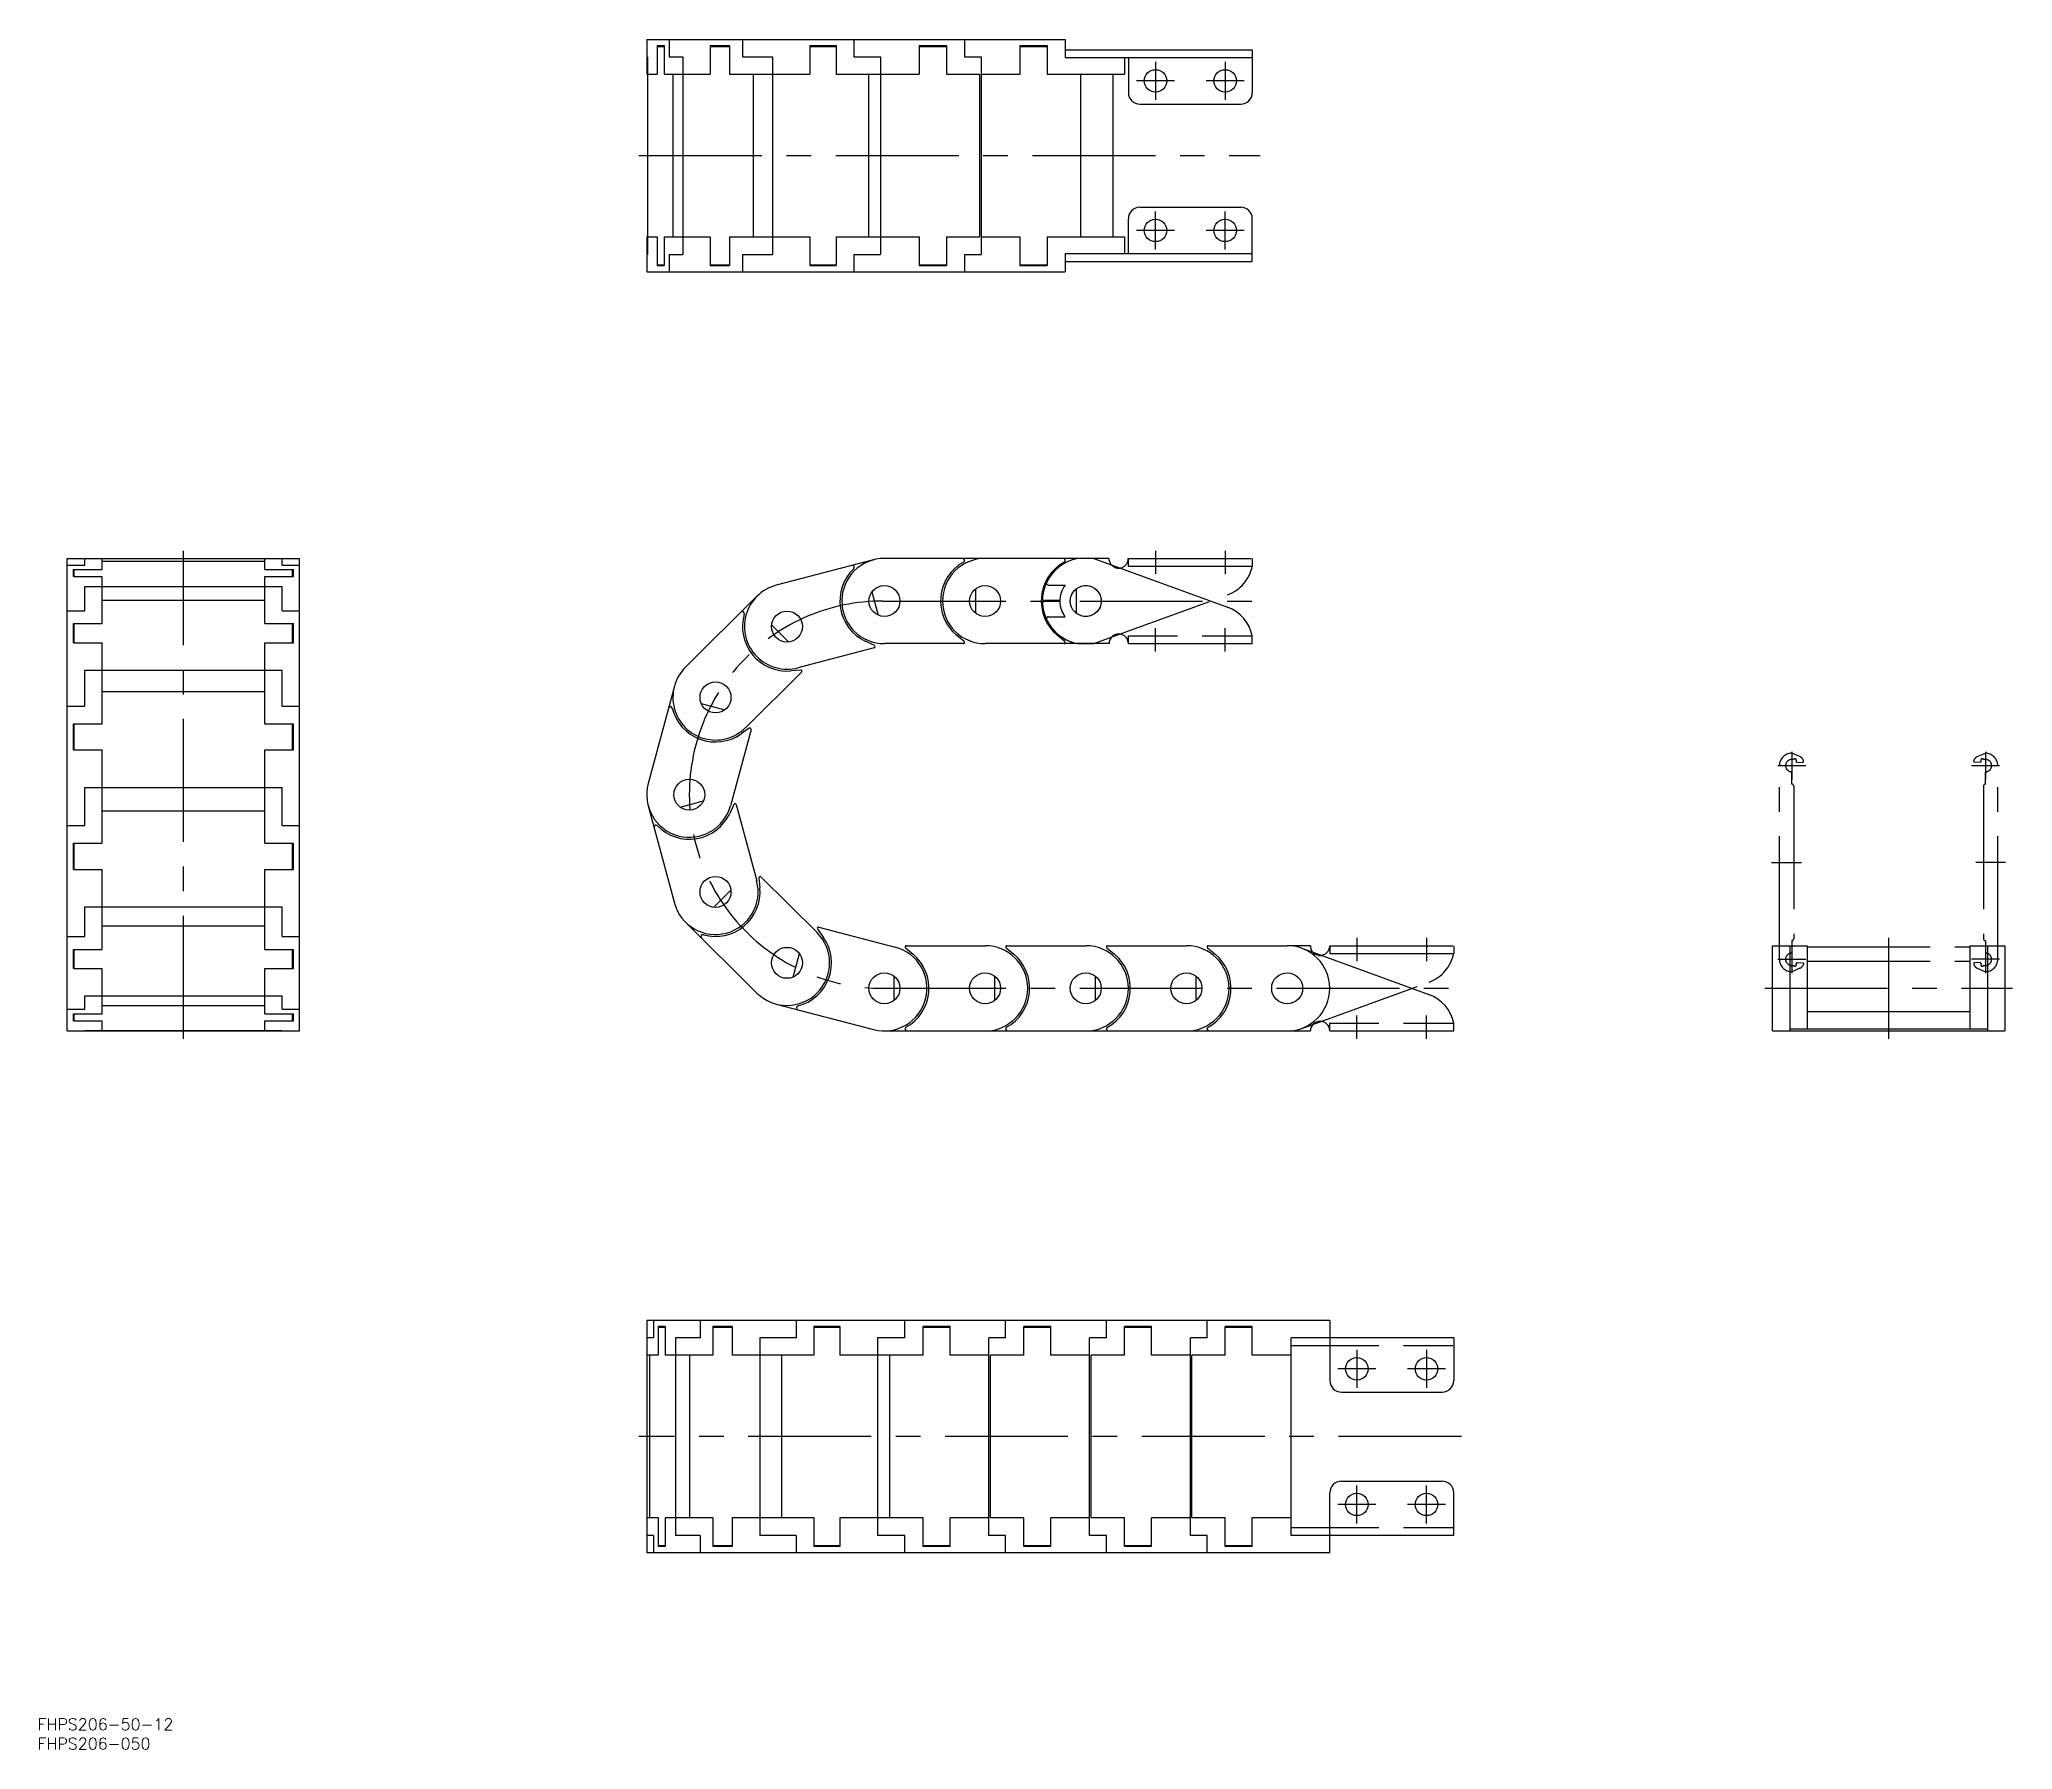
# Model space of a CAD drawing. Extents: x -7 to 502, y -186 to 256.
import ezdxf

# ---------------------------------------------------------------- set-up
doc = ezdxf.new("R2010")
doc.units = 0
for name, pattern in [('CENTER', [50.8, 31.75, -6.35, 6.35, -6.35]), ('DASHED', [19.05, 12.7, -6.35]), ('PHANTOM', [63.5, 31.75, -6.35, 6.35, -6.35, 6.35, -6.35])]:
    doc.linetypes.add(name, pattern=pattern)
doc.layers.get('0').update_dxf_attribs({"linetype": 'CONTINUOUS'})
doc.layers.add('CENTER', color=1, linetype='CENTER')
doc.styles.get("Standard").update_dxf_attribs({"font": 'txt.shx', "height": 3, "bigfont": 'bigfont.shx'})

msp = doc.modelspace()

# ---------------------------------------------------------------- linework, layer by layer
at = {"color": 7, "linetype": 'CONTINUOUS'}
for p, q in [((149.63, 256), (257.69, 256)), ((149.63, 256), (149.63, 247)), ((155.39, 256), (155.39, 251.5)), ((174.33, 256), (174.33, 251.5)), ((203.08, 256), (203.08, 251.5)), ((231.69, 256), (231.69, 251.5)), ((257.69, 256), (257.69, 251.3)), ((149.63, 251.5), (149.8, 251.5)), ((149.8, 251.5), (149.8, 200.5)), ((152.35, 254.4), (154.17, 254.4)), ((152.35, 254.4), (152.35, 247)), ((152.35, 254.2), (154.17, 254.2)), ((154.17, 254.4), (154.17, 247)), ((155.39, 251.5), (158.97, 251.5)), ((158.97, 251.5), (158.97, 200.5)), ((166.03, 254.4), (171, 254.4)), ((166.03, 254.4), (166.03, 247)), ((166.03, 254.2), (171, 254.2)), ((171, 254.4), (171, 247)), ((174.33, 251.5), (182.11, 251.5)), ((182.11, 251.5), (182.11, 200.5)), ((191.77, 254.4), (198.54, 254.4)), ((191.77, 254.4), (191.77, 247)), ((191.77, 254.2), (198.54, 254.2)), ((198.54, 254.4), (198.54, 247)), ((203.08, 251.5), (210, 251.5)), ((210, 251.5), (210, 200.5)), ((220, 254.4), (227, 254.4)), ((220, 254.4), (220, 247)), ((220, 254.2), (227, 254.2)), ((227, 254.4), (227, 247)), ((231.69, 251.5), (236, 251.5)), ((236, 251.5), (236, 200.5)), ((246, 254.4), (253, 254.4)), ((246, 254.4), (246, 247)), ((246, 254.2), (253, 254.2)), ((253, 254.4), (253, 247)), ((257.69, 253.3), (306, 253.3)), ((257.69, 251.3), (306, 251.3)), ((273, 251.3), (273, 247)), ((274, 251.3), (274, 242.3)), ((306, 253.3), (306, 242.3)), ((149.63, 247), (152.35, 247)), ((154.17, 247), (166.03, 247)), ((156.41, 247), (156.41, 205)), ((171, 247), (191.77, 247)), ((177.1, 247), (177.1, 205)), ((198.54, 247), (220, 247)), ((206.86, 247), (206.86, 205)), ((227, 247), (235.6, 247)), ((235.6, 247), (235.6, 205)), ((236, 247), (246, 247)), ((253, 247), (273, 247)), ((261.6, 247), (261.6, 205)), ((270, 247), (270, 205)), ((277, 239.3), (303, 239.3)), ((274, 200.7), (274, 209.7)), ((277, 212.7), (303, 212.7)), ((306, 198.7), (306, 209.7)), ((149.63, 205), (149.63, 196)), ((149.63, 205), (152.35, 205)), ((152.35, 205), (152.35, 197.6)), ((154.17, 205), (154.17, 197.6)), ((154.17, 205), (166.03, 205)), ((166.03, 205), (166.03, 197.6)), ((171, 205), (191.77, 205)), ((171, 205), (171, 197.6)), ((191.77, 205), (191.77, 197.6)), ((198.54, 205), (198.54, 197.6)), ((198.54, 205), (220, 205)), ((220, 205), (220, 197.6)), ((227, 205), (227, 197.6)), ((227, 205), (235.6, 205)), ((236, 205), (246, 205)), ((246, 205), (246, 197.6)), ((253, 205), (273, 205)), ((253, 205), (253, 197.6)), ((273, 205), (273, 200.7)), ((149.63, 200.5), (149.8, 200.5)), ((155.39, 200.5), (158.97, 200.5)), ((155.39, 200.5), (155.39, 196)), ((174.33, 200.5), (182.11, 200.5)), ((174.33, 200.5), (174.33, 196)), ((203.08, 200.5), (203.08, 196)), ((203.08, 200.5), (210, 200.5)), ((231.69, 200.5), (236, 200.5)), ((231.69, 200.5), (231.69, 196)), ((257.69, 200.7), (306, 200.7)), ((257.69, 200.7), (257.69, 196)), ((257.69, 198.7), (306, 198.7)), ((149.63, 196), (257.69, 196)), ((152.35, 197.8), (154.17, 197.8)), ((152.35, 197.6), (154.17, 197.6)), ((166.03, 197.8), (171, 197.8)), ((166.03, 197.6), (171, 197.6)), ((191.77, 197.8), (198.54, 197.8)), ((191.77, 197.6), (198.54, 197.6)), ((220, 197.8), (227, 197.8)), ((220, 197.6), (227, 197.6)), ((246, 197.8), (253, 197.8)), ((246, 197.6), (253, 197.6)), ((0, 0), (0, 122)), ((0, 122), (60, 122)), ((0, 120.3), (4.5, 120.3)), ((1.6, 119.11), (9, 119.11)), ((1.6, 117.34), (1.6, 119.11)), ((1.6, 117.34), (9, 117.34)), ((1.8, 117.34), (1.8, 119.11)), ((4.5, 120.3), (4.5, 122)), ((9, 119.11), (9, 122)), ((9, 121.29), (51, 121.29)), ((9, 105.18), (9, 117.34)), ((51, 119.11), (51, 122)), ((51, 119.11), (58.4, 119.11)), ((51, 105.18), (51, 117.34)), ((51, 117.34), (58.4, 117.34)), ((55.5, 120.3), (55.5, 122)), ((55.5, 120.3), (60, 120.3)), ((58.2, 117.34), (58.2, 119.11)), ((58.4, 117.34), (58.4, 119.11)), ((60, 0), (60, 122)), ((208.22, 121.64), (183.06, 115.07)), ((265.11, 122), (210.63, 122)), ((265.11, 122), (299.63, 109.39)), ((4.5, 114.77), (55.5, 114.77)), ((4.5, 108.49), (4.5, 114.77)), ((55.5, 108.49), (55.5, 114.77)), ((178.1, 112.23), (159.64, 93.91)), ((207.79, 113.39), (209.37, 107.35)), ((234.5, 114.12), (234.5, 107.88)), ((253.34, 115.1), (257.7, 115.1)), ((260.5, 114.12), (260.5, 107.88)), ((0, 108.49), (4.5, 108.49)), ((9, 111.24), (51, 111.24)), ((55.5, 108.49), (60, 108.49)), ((256.3, 110.9), (252.32, 110.9)), ((1.6, 105.18), (9, 105.18)), ((1.6, 100.25), (1.6, 105.18)), ((1.8, 100.25), (1.8, 105.18)), ((51, 105.18), (58.4, 105.18)), ((58.2, 100.25), (58.2, 105.18)), ((58.4, 100.25), (58.4, 105.18)), ((181.87, 104.88), (186.27, 100.45)), ((231.59, 100.53), (229.61, 102.19)), ((257.59, 100.53), (255.61, 102.19)), ((306, 100), (306, 102)), ((1.6, 100.25), (9, 100.25)), ((9, 79.31), (9, 100.25)), ((51, 79.31), (51, 100.25)), ((51, 100.25), (58.4, 100.25)), ((208.36, 98.94), (188.63, 93.78)), ((208.41, 99.5), (206.08, 100.61)), ((231.39, 100), (211, 100)), ((269, 100), (237, 100)), ((274, 100), (306, 100)), ((4.5, 93.18), (55.5, 93.18)), ((4.5, 83.84), (4.5, 93.18)), ((55.5, 83.84), (55.5, 93.18)), ((189.62, 92.67), (175.14, 78.3)), ((189.38, 93.18), (186.81, 92.96)), ((9, 87.61), (51, 87.61)), ((156.77, 88.98), (150.01, 63.86)), ((0, 83.84), (4.5, 83.84)), ((55.5, 83.84), (60, 83.84)), ((163.73, 84.5), (169.76, 82.88)), ((1.6, 72.55), (1.6, 79.31)), ((1.6, 79.31), (9, 79.31)), ((1.8, 72.55), (1.8, 79.31)), ((51, 79.31), (58.4, 79.31)), ((58.2, 72.55), (58.2, 79.31)), ((58.4, 72.55), (58.4, 79.31)), ((176.56, 77.83), (171.26, 58.14)), ((176.1, 78.16), (173.98, 76.68)), ((1.6, 72.55), (9, 72.55)), ((9, 48.48), (9, 72.55)), ((51, 48.48), (51, 72.55)), ((51, 72.55), (58.4, 72.55)), ((4.5, 53.01), (4.5, 62.88)), ((4.5, 62.88), (55.5, 62.88)), ((55.5, 53.01), (55.5, 62.88)), ((9, 56.79), (51, 56.79)), ((150.02, 58.12), (156.77, 33.03)), ((158.27, 57.77), (164.3, 59.4)), ((172.15, 58.5), (171.06, 56.15)), ((172.71, 58.45), (178.02, 38.75)), ((0, 53.01), (4.5, 53.01)), ((55.5, 53.01), (60, 53.01)), ((1.6, 48.48), (9, 48.48)), ((1.6, 41.72), (1.6, 48.48)), ((1.8, 41.72), (1.8, 48.48)), ((51, 48.48), (58.4, 48.48)), ((58.2, 41.72), (58.2, 48.48)), ((58.4, 41.72), (58.4, 48.48)), ((1.6, 41.72), (9, 41.72)), ((9, 21.04), (9, 41.72)), ((51, 21.04), (51, 41.72)), ((51, 41.72), (58.4, 41.72)), ((166.97, 31.92), (171.37, 36.35)), ((178.61, 39.51), (178.85, 36.94)), ((179.12, 39.75), (193.6, 25.38)), ((4.5, 32.08), (55.5, 32.08)), ((4.5, 24.35), (4.5, 32.08)), ((55.5, 24.35), (55.5, 32.08)), ((9, 27.1), (51, 27.1)), ((159.66, 28.07), (178.1, 9.77)), ((193.73, 26.34), (195.23, 24.23)), ((194.05, 26.8), (213.78, 21.64)), ((0, 24.35), (4.5, 24.35)), ((1.6, 16.11), (1.6, 21.04)), ((1.6, 21.04), (9, 21.04)), ((1.8, 16.11), (1.8, 21.04)), ((51, 21.04), (58.4, 21.04)), ((55.5, 24.35), (60, 24.35)), ((58.2, 16.11), (58.2, 21.04)), ((58.4, 16.11), (58.4, 21.04)), ((216.41, 21.47), (218.39, 19.81)), ((216.61, 22), (237, 22)), ((242.41, 21.47), (244.39, 19.81)), ((242.61, 22), (263, 22)), ((268.41, 21.47), (270.39, 19.81)), ((268.61, 22), (289, 22)), ((294.41, 21.47), (296.39, 19.81)), ((294.61, 22), (315, 22)), ((318.76, 21.34), (351.62, 9.4)), ((440.3, 0), (440.3, 22)), ((440.3, 22), (449.3, 22)), ((444.8, 22), (444.8, 0)), ((449.3, 22), (449.3, 0.5)), ((491.3, 22), (491.3, 0.5)), ((491.3, 22), (500.3, 22)), ((495.8, 22), (495.8, 0)), ((500.3, 22), (500.3, 0)), ((1.6, 16.11), (9, 16.11)), ((9, 4.41), (9, 16.11)), ((51, 16.11), (58.4, 16.11)), ((51, 4.41), (51, 16.11)), ((187.47, 13.92), (189.05, 19.97)), ((213.5, 7.88), (213.5, 14.12)), ((239.5, 7.88), (239.5, 14.12)), ((265.5, 7.88), (265.5, 14.12)), ((291.5, 7.88), (291.5, 14.12)), ((0, 5.59), (4.5, 5.59)), ((4.5, 9.1), (55.5, 9.1)), ((4.5, 5.59), (4.5, 9.1)), ((9, 6.58), (51, 6.58)), ((55.5, 5.59), (55.5, 9.1)), ((55.5, 5.59), (60, 5.59)), ((183.02, 6.94), (208.22, 0.36)), ((0, 0), (60, 0)), ((1.6, 4.41), (9, 4.41)), ((1.6, 2.63), (1.6, 4.41)), ((1.6, 2.63), (9, 2.63)), ((1.8, 2.63), (1.8, 4.41)), ((4.5, 0.15), (55.5, 0.15)), ((4.5, 0), (4.5, 0.15)), ((9, 0), (9, 2.63)), ((51, 4.41), (58.4, 4.41)), ((51, 2.63), (58.4, 2.63)), ((51, 0), (51, 2.63)), ((55.5, 0), (55.5, 0.15)), ((58.2, 2.63), (58.2, 4.41)), ((58.4, 2.63), (58.4, 4.41)), ((211.05, 0), (321, 0)), ((326, 0), (358, 0)), ((358, 0), (358, 2)), ((440.3, 0), (500.3, 0)), ((444.8, 0.5), (495.8, 0.5)), ((449.3, 5), (491.3, 5)), ((149.63, -74.76), (149.63, -134.76)), ((326, -74.76), (149.63, -74.76)), ((151.39, -74.76), (151.39, -79.26)), ((152.61, -76.36), (152.61, -83.76)), ((154.43, -76.36), (152.61, -76.36)), ((154.43, -76.36), (154.43, -83.76)), ((163.41, -74.76), (163.41, -79.26)), ((166.74, -76.36), (166.74, -83.76)), ((171.71, -76.36), (166.74, -76.36)), ((171.71, -76.36), (171.71, -83.76)), ((188.2, -74.76), (188.2, -79.26)), ((192.74, -76.36), (192.74, -83.76)), ((199.51, -76.36), (192.74, -76.36)), ((199.51, -76.36), (199.51, -83.76)), ((216.31, -79.26), (216.31, -74.76)), ((228, -76.36), (221, -76.36)), ((221, -83.76), (221, -76.36)), ((228, -83.76), (228, -76.36)), ((242.31, -79.26), (242.31, -74.76)), ((254, -76.36), (247, -76.36)), ((247, -83.76), (247, -76.36)), ((254, -83.76), (254, -76.36)), ((268.31, -79.26), (268.31, -74.76)), ((280, -76.36), (273, -76.36)), ((273, -83.76), (273, -76.36)), ((280, -83.76), (280, -76.36)), ((294.31, -79.26), (294.31, -74.76)), ((299, -83.76), (299, -76.36)), ((306, -76.36), (299, -76.36)), ((306, -83.76), (306, -76.36)), ((326, -74.76), (326, -90.26)), ((151.39, -79.26), (149.63, -79.26)), ((154.43, -76.56), (152.61, -76.56)), ((157.08, -79.26), (157.08, -130.26)), ((163.41, -79.26), (157.08, -79.26)), ((171.71, -76.56), (166.74, -76.56)), ((178.84, -79.26), (178.84, -130.26)), ((188.2, -79.26), (178.84, -79.26)), ((199.51, -76.56), (192.74, -76.56)), ((209.2, -79.26), (209.2, -130.26)), ((216.31, -79.26), (209.2, -79.26)), ((228, -76.56), (221, -76.56)), ((238, -130.26), (238, -79.26)), ((242.31, -79.26), (238, -79.26)), ((254, -76.56), (247, -76.56)), ((264, -130.26), (264, -79.26)), ((268.31, -79.26), (264, -79.26)), ((280, -76.56), (273, -76.56)), ((290, -130.26), (290, -79.26)), ((294.31, -79.26), (290, -79.26)), ((306, -76.56), (299, -76.56)), ((358, -79.26), (316, -79.26)), ((316, -130.26), (316, -79.26)), ((316, -81.26), (326, -81.26)), ((358, -79.26), (358, -90.26)), ((152.61, -83.76), (149.63, -83.76)), ((150.38, -83.76), (150.38, -125.76)), ((166.74, -83.76), (154.43, -83.76)), ((160.64, -83.76), (160.64, -125.76)), ((192.74, -83.76), (171.71, -83.76)), ((184.42, -83.76), (184.42, -125.76)), ((221, -83.76), (199.51, -83.76)), ((212.4, -125.76), (212.4, -83.76)), ((238, -83.76), (228, -83.76)), ((238.4, -125.76), (238.4, -83.76)), ((247, -83.76), (238.4, -83.76)), ((264, -83.76), (254, -83.76)), ((264.4, -125.76), (264.4, -83.76)), ((273, -83.76), (264.4, -83.76)), ((290, -83.76), (280, -83.76)), ((290.4, -125.76), (290.4, -83.76)), ((299, -83.76), (290.4, -83.76)), ((316, -83.76), (306, -83.76)), ((329, -93.26), (355, -93.26)), ((329, -116.26), (355, -116.26)), ((326, -134.76), (326, -119.26)), ((358, -130.26), (358, -119.26)), ((152.61, -125.76), (149.63, -125.76)), ((152.61, -125.76), (152.61, -133.16)), ((154.43, -125.76), (154.43, -133.16)), ((166.74, -125.76), (154.43, -125.76)), ((166.74, -125.76), (166.74, -133.16)), ((192.74, -125.76), (171.71, -125.76)), ((171.71, -125.76), (171.71, -133.16)), ((192.74, -125.76), (192.74, -133.16)), ((221, -125.76), (199.51, -125.76)), ((199.51, -125.76), (199.51, -133.16)), ((221, -133.16), (221, -125.76)), ((228, -133.16), (228, -125.76)), ((238, -125.76), (228, -125.76)), ((247, -125.76), (238.4, -125.76)), ((247, -133.16), (247, -125.76)), ((254, -133.16), (254, -125.76)), ((264, -125.76), (254, -125.76)), ((273, -125.76), (264.4, -125.76)), ((273, -133.16), (273, -125.76)), ((280, -133.16), (280, -125.76)), ((290, -125.76), (280, -125.76)), ((299, -125.76), (290.4, -125.76)), ((299, -133.16), (299, -125.76)), ((316, -125.76), (306, -125.76)), ((306, -133.16), (306, -125.76)), ((151.39, -130.26), (149.63, -130.26)), ((151.39, -130.26), (151.39, -134.76)), ((163.41, -130.26), (157.08, -130.26)), ((163.41, -130.26), (163.41, -134.76)), ((188.2, -130.26), (178.84, -130.26)), ((188.2, -130.26), (188.2, -134.76)), ((216.31, -130.26), (209.2, -130.26)), ((216.31, -134.76), (216.31, -130.26)), ((242.31, -130.26), (238, -130.26)), ((242.31, -134.76), (242.31, -130.26)), ((268.31, -130.26), (264, -130.26)), ((268.31, -134.76), (268.31, -130.26)), ((294.31, -130.26), (290, -130.26)), ((294.31, -134.76), (294.31, -130.26)), ((316, -128.26), (326, -128.26)), ((358, -130.26), (316, -130.26)), ((326, -134.76), (149.63, -134.76)), ((154.43, -132.96), (152.61, -132.96)), ((154.43, -133.16), (152.61, -133.16)), ((171.71, -132.96), (166.74, -132.96)), ((171.71, -133.16), (166.74, -133.16)), ((199.51, -132.96), (192.74, -132.96)), ((199.51, -133.16), (192.74, -133.16)), ((228, -132.96), (221, -132.96)), ((228, -133.16), (221, -133.16)), ((254, -132.96), (247, -132.96)), ((254, -133.16), (247, -133.16)), ((280, -132.96), (273, -132.96)), ((280, -133.16), (273, -133.16)), ((306, -132.96), (299, -132.96)), ((306, -133.16), (299, -133.16))]:
    msp.add_line(p, q, dxfattribs=at)
at = {"color": 3, "linetype": 'PHANTOM'}
for p, q in [((280.98, 124), (280.98, 118)), ((298.98, 124), (298.98, 118)), ((268.98, 122), (260.88, 122)), ((273.98, 122), (273.98, 120)), ((273.98, 122), (305.98, 122)), ((273.98, 120), (305.98, 120)), ((305.98, 122), (305.98, 120)), ((265.09, 100), (299.62, 112.61)), ((256.28, 111.1), (252.3, 111.1)), ((253.32, 106.9), (257.68, 106.9)), ((260.88, 100), (265.09, 100)), ((445.3, 72.1), (445.3, 64.9)), ((447.41, 70.83), (445.3, 71.7)), ((493.19, 70.83), (495.3, 71.7)), ((495.3, 72.1), (495.3, 64.9)), ((441.7, 68.5), (448.9, 68.5)), ((442.1, 18.5), (442.1, 68.5)), ((445.3, 63.7), (445.3, 66.9)), ((446.69, 69.3), (448.21, 69.43)), ((448.3, 69.53), (448.3, 69.84)), ((491.7, 68.5), (498.9, 68.5)), ((492.3, 69.53), (492.3, 69.84)), ((493.92, 69.3), (492.39, 69.43)), ((495.3, 63.7), (495.3, 66.9)), ((498.5, 18.5), (498.5, 68.5)), ((445.8, 63.2), (445.8, 23.8)), ((494.8, 63.2), (494.8, 23.8)), ((440.1, 43.5), (447.8, 43.5)), ((500.5, 43.5), (492.8, 43.5)), ((321, 22), (315.16, 22)), ((326, 22), (358, 22)), ((326, 22), (326, 20)), ((333, 24), (333, 18)), ((351, 24), (351, 18)), ((358, 22), (358, 20)), ((445.3, 23.3), (445.3, 20.1)), ((445.3, 22.1), (445.3, 14.9)), ((449.3, 21.7), (491.3, 21.7)), ((495.3, 23.3), (495.3, 20.1)), ((495.3, 22.1), (495.3, 14.9)), ((326, 20), (358, 20)), ((441.7, 18.5), (448.9, 18.5)), ((447.41, 16.17), (445.3, 15.3)), ((446.69, 17.7), (448.21, 17.57)), ((448.3, 17.47), (448.3, 17.16)), ((449.3, 18), (491.3, 18)), ((498.9, 18.5), (491.7, 18.5)), ((492.3, 17.47), (492.3, 17.16)), ((493.92, 17.7), (492.39, 17.57)), ((493.19, 16.17), (495.3, 15.3)), ((318.76, 0.66), (351.62, 12.6))]:
    msp.add_line(p, q, dxfattribs=at)
at = {"color": 3, "linetype": 'DASHED'}
for p, q in [((274, 102), (306, 102)), ((274, 100), (274, 102)), ((326, 2), (358, 2)), ((326, 0), (326, 2)), ((326, -81.26), (358, -81.26)), ((326, -128.26), (358, -128.26))]:
    msp.add_line(p, q, dxfattribs=at)
at = {"color": 7, "linetype": 'CONTINUOUS'}
for centre, radius in [((281, 245.3), 2.9), ((299, 245.3), 2.9), ((281, 206.7), 2.9), ((299, 206.7), 2.9), ((211, 111), 4), ((237, 111), 4), ((263, 111), 4), ((185.85, 104.42), 4), ((167.39, 86.11), 4), ((160.63, 61), 4), ((167.39, 35.89), 4), ((185.85, 17.58), 4), ((211, 11), 4), ((237, 11), 4), ((263, 11), 4), ((289, 11), 4), ((315, 11), 4), ((333, -87.26), 2.9), ((351, -87.26), 2.9), ((333, -122.26), 2.9), ((351, -122.26), 2.9)]:
    msp.add_circle(centre, radius, dxfattribs=at)
at = {"color": 3, "linetype": 'PHANTOM'}
msp.add_circle((263, 111), 4, dxfattribs=at)
at = {"color": 7, "linetype": 'CONTINUOUS'}
for centre, radius, start, end in [((277, 242.3), 3, 180, 270), ((303, 242.3), 3, 270, 0), ((277, 209.7), 3, 90, 180), ((303, 209.7), 3, 0, 90), ((211, 111), 11.5, 133.6078, 244.6528), ((211, 111), 11, 90, 270), ((202.72, 119.69), 0.5, 313.6078, 104.6528), ((237, 111), 11.5, 118.955, 230), ((237, 111), 11, 90, 270), ((231.19, 121.5), 0.5, 298.955, 90), ((263, 111), 11.5, 118.955, 230), ((263, 111), 11.2, 100.8441, 154.5384), ((257.19, 121.5), 0.5, 298.955, 90), ((185.85, 104.42), 11, 104.6528, 284.6528), ((253.34, 115.6), 0.5, 154.5384, 270), ((263, 111), 6.7, 142.2701, 180.8552), ((174.33, 107.78), 0.5, 343.7448, 134.7898), ((185.85, 104.42), 11.5, 163.7448, 274.7898), ((252.32, 110.4), 0.5, 90, 183.2146), ((263, 111), 11.2, 183.2146, 259.1559), ((296.2, 100), 10, 11.537, 69.9414), ((271.5, 100), 2.5, 0, 180), ((208.28, 99.23), 0.3, 284.6528, 64.6528), ((231.39, 100.3), 0.3, 270, 50), ((257.39, 100.3), 0.3, 270, 50), ((167.39, 86.11), 11, 134.7898, 314.7898), ((189.41, 92.88), 0.3, 314.7898, 94.7898), ((155.74, 83.23), 0.5, 13.8849, 164.9299), ((167.39, 86.11), 11.5, 193.8849, 304.9299), ((176.27, 77.91), 0.3, 344.9299, 124.9299), ((160.63, 61), 11, 164.9299, 344.9299), ((160.63, 61), 11.5, 224.025, 335.07), ((172.42, 58.37), 0.3, 15.07, 155.07), ((152.01, 52.66), 0.5, 44.025, 195.07), ((167.39, 35.89), 11, 195.07, 15.07), ((167.39, 35.89), 11.5, 254.165, 5.21), ((178.91, 39.54), 0.3, 45.21, 185.21), ((193.98, 26.51), 0.3, 75.347, 215.347), ((164.12, 24.35), 0.5, 74.165, 225.21), ((185.85, 17.58), 11, 225.21, 45.21), ((185.85, 17.58), 11.5, 284.302, 35.347), ((211, 11), 11, 255.347, 75.347), ((216.61, 21.7), 0.3, 90, 230), ((237, 11), 11, 270, 90), ((242.61, 21.7), 0.3, 90, 230), ((263, 11), 11, 270, 90), ((268.61, 21.7), 0.3, 90, 230), ((289, 11), 11, 270, 90), ((294.61, 21.7), 0.3, 90, 230), ((315, 11), 11, 270, 90), ((211, 11), 11.5, 298.955, 50), ((237, 11), 11.5, 298.955, 50), ((263, 11), 11.5, 298.955, 50), ((289, 11), 11.5, 298.955, 50), ((188.81, 5.95), 0.5, 104.302, 255.347), ((348.2, 0), 10, 11.537, 70.0314), ((216.81, 0.5), 0.5, 118.955, 270), ((242.81, 0.5), 0.5, 118.955, 270), ((268.81, 0.5), 0.5, 118.955, 270), ((294.81, 0.5), 0.5, 118.955, 270), ((323.5, 0), 2.5, 0, 180), ((329, -90.26), 3, 180, 270), ((355, -90.26), 3, 270, 0), ((329, -119.26), 3, 90, 180), ((355, -119.26), 3, 0, 90)]:
    msp.add_arc(centre, radius, start, end, dxfattribs=at)
at = {"color": 3, "linetype": 'PHANTOM'}
for centre, radius, start, end in [((262.98, 111), 11.2, 100.8441, 176.7854), ((271.48, 122), 2.5, 180, 0), ((296.19, 122), 10, 290.0586, 348.463), ((252.3, 111.6), 0.5, 176.7854, 270), ((262.98, 111), 6.7, 179.1448, 217.7299), ((253.32, 106.4), 0.5, 90, 205.4616), ((262.98, 111), 11.2, 205.4616, 259.1559), ((445.3, 68.5), 3.2, 89.9997, 179.999), ((495.3, 68.5), 3.2, 0.001, 90.0003), ((445.3, 68.5), 1.6, 74.3624, 270), ((446.1, 69.88), 0.4, 322.815, 157.183), ((445.3, 68.5), 1.6, 30.0009, 45.6401), ((446.7, 69.28), 1.7, 19.1678, 64.9555), ((448.2, 69.53), 0.1, 274.986, 0.0017), ((493.91, 69.28), 1.7, 115.0445, 160.8322), ((492.4, 69.53), 0.1, 179.9983, 265.014), ((495.3, 68.5), 1.6, 134.3599, 149.9991), ((494.5, 69.88), 0.4, 22.817, 217.185), ((495.3, 68.5), 1.6, 270, 105.6376), ((445.3, 63.2), 0.5, 0, 90), ((495.3, 63.2), 0.5, 90, 180), ((323.5, 22), 2.5, 180, 0), ((445.3, 23.8), 0.5, 270, 0), ((495.3, 23.8), 0.5, 180, 270), ((348.2, 22), 10, 290.0586, 348.463), ((445.3, 18.5), 3.2, 180.001, 270.0003), ((445.3, 18.5), 1.6, 90, 285.6376), ((446.1, 17.12), 0.4, 202.817, 37.185), ((445.3, 18.5), 1.6, 314.3599, 329.9991), ((446.7, 17.72), 1.7, 295.0445, 340.8322), ((448.2, 17.47), 0.1, 359.9983, 85.014), ((492.4, 17.47), 0.1, 94.986, 180.0017), ((493.91, 17.72), 1.7, 199.1678, 244.9555), ((495.3, 18.5), 1.6, 210.0009, 225.6401), ((494.5, 17.12), 0.4, 142.815, 337.183), ((495.3, 18.5), 1.6, 254.3624, 90), ((495.3, 18.5), 3.2, 269.9997, 359.999)]:
    msp.add_arc(centre, radius, start, end, dxfattribs=at)
at = {"layer": 'CENTER', "color": 1, "linetype": 'CENTER'}
for p, q in [((281, 250.2), (281, 240.4)), ((299, 250.2), (299, 240.4)), ((285.9, 245.3), (276.1, 245.3)), ((303.9, 245.3), (294.1, 245.3)), ((147.63, 226), (308, 226)), ((281, 201.8), (281, 211.6)), ((299, 201.8), (299, 211.6)), ((285.9, 206.7), (276.1, 206.7)), ((303.9, 206.7), (294.1, 206.7)), ((30, -2), (30, 124)), ((210.63, 111), (307.98, 111)), ((281, 98), (281, 104)), ((299, 98), (299, 104)), ((470.3, 24), (470.3, -2)), ((210.63, 11), (360, 11)), ((438.3, 11), (502.3, 11)), ((333, -2), (333, 4)), ((351, -2), (351, 4)), ((333, -82.36), (333, -92.16)), ((351, -82.36), (351, -92.16)), ((337.9, -87.26), (328.1, -87.26)), ((355.9, -87.26), (346.1, -87.26)), ((360, -104.76), (147.63, -104.76)), ((337.9, -122.26), (328.1, -122.26)), ((333, -127.16), (333, -117.36)), ((355.9, -122.26), (346.1, -122.26)), ((351, -127.16), (351, -117.36))]:
    msp.add_line(p, q, dxfattribs=at)
msp.add_arc((210.63, 61), 50, 90, 270, dxfattribs=at)

# ---------------------------------------------------------------- texts
at = {"color": 7, "linetype": 'CONTINUOUS'}
for s, p in [('FHPS206-50-12', (-7.69, -180.55)), ('FHPS206-050', (-7.69, -185.55))]:
    msp.add_text(s, height=3, dxfattribs=at).set_placement(p)

doc.saveas('drawing.dxf')
